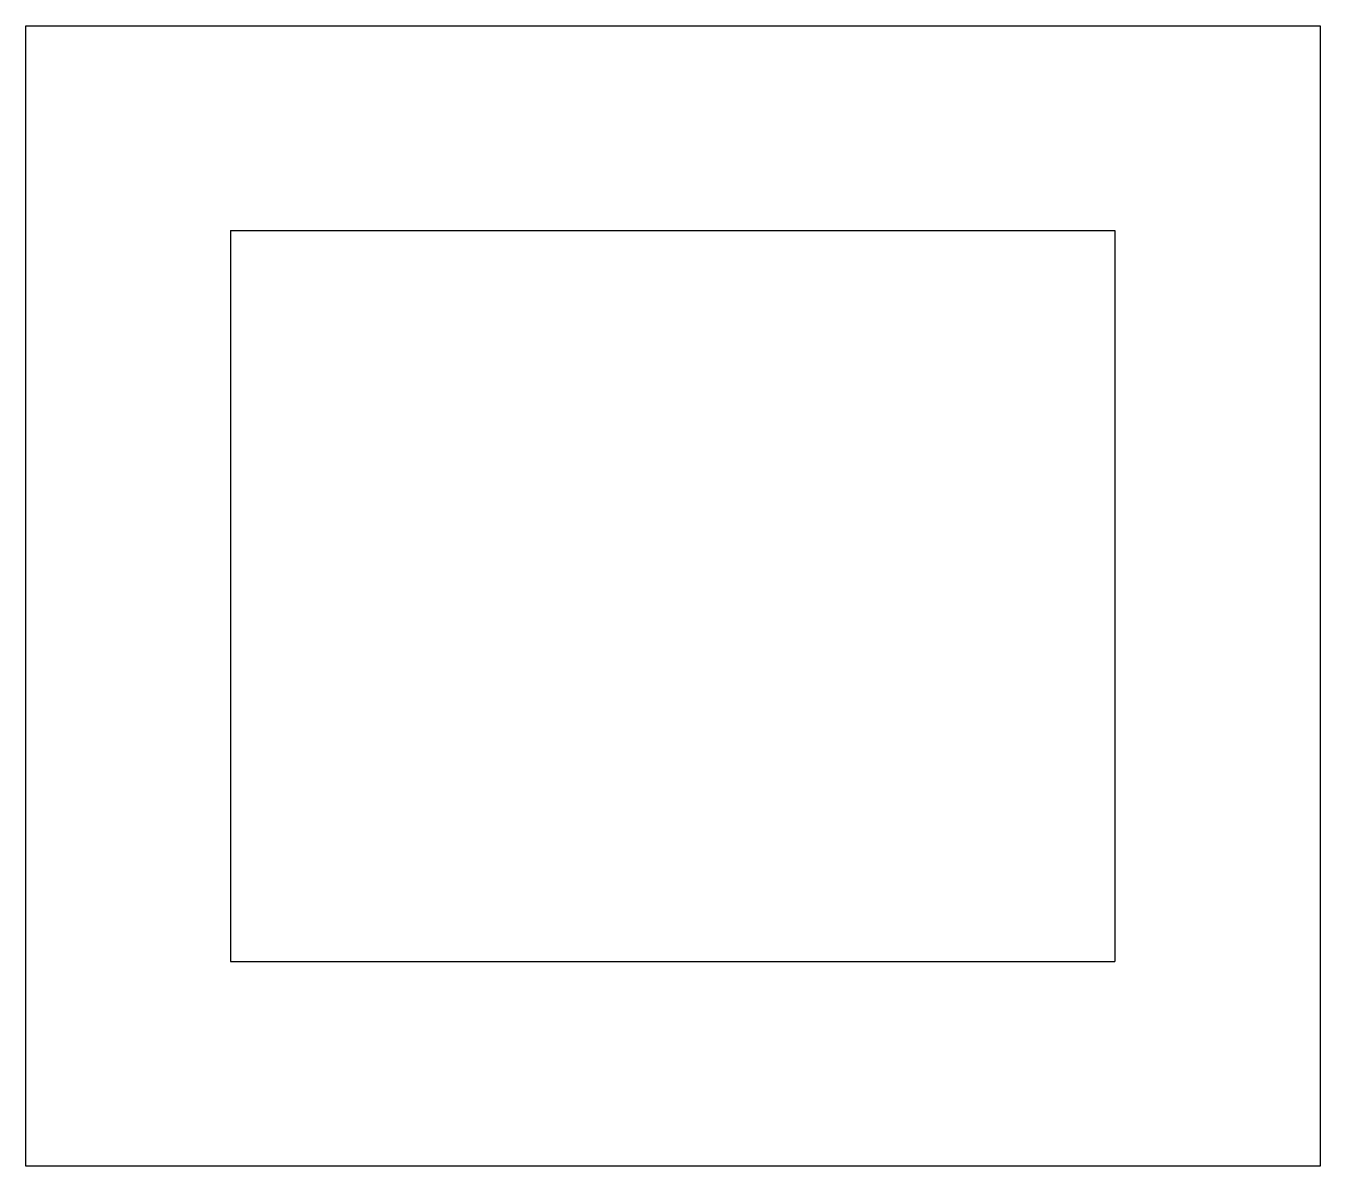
# Model space of a CAD drawing. Header units: metres. Extents: x -19838.4 to -19823.8, y -11733.7 to -11720.8.
import ezdxf

# ---------------------------------------------------------------- set-up
doc = ezdxf.new("R2010")
doc.units = ezdxf.units.M
doc.layers.add('1', color=7, linetype='Continuous')

msp = doc.modelspace()

# ---------------------------------------------------------------- linework, layer by layer
at = {"layer": '1'}
for p, q in [((-19838.39, -11733.69), (-19838.39, -11720.81)), ((-19838.39, -11720.81), (-19823.77, -11720.81)), ((-19823.77, -11720.81), (-19823.77, -11733.69)), ((-19836.08, -11723.12), (-19836.08, -11731.38)), ((-19836.08, -11723.12), (-19826.09, -11723.12)), ((-19826.09, -11723.12), (-19826.09, -11731.38)), ((-19836.08, -11731.38), (-19826.09, -11731.38)), ((-19823.77, -11733.69), (-19838.39, -11733.69))]:
    msp.add_line(p, q, dxfattribs=at)

doc.saveas('drawing.dxf')
